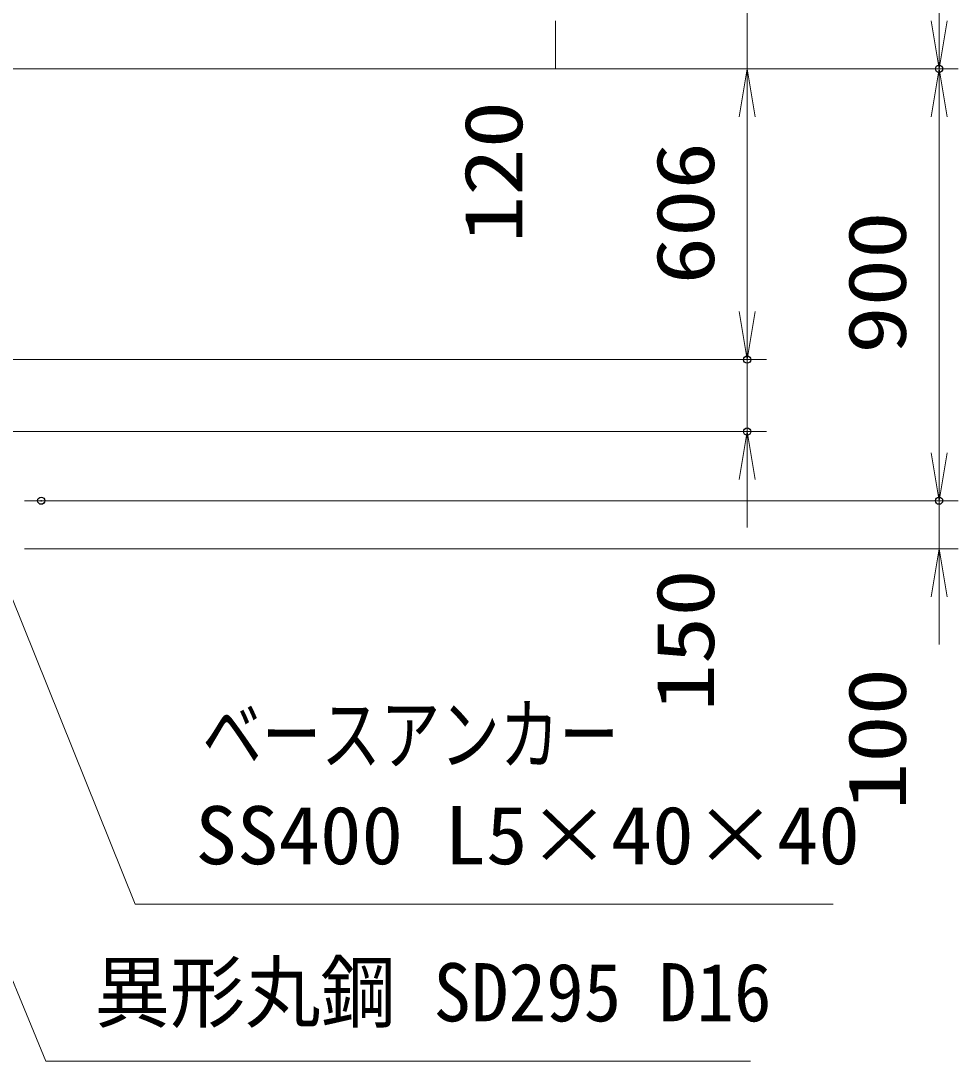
# Model space of a CAD drawing. Units: millimetres at full size. Extents: x -11880 to 11880, y -8400 to 8400.
# Drawn here: x 5206 to 7161, y -2921 to -753 of the extents above; entities that cross this region are included whole.
import ezdxf
from ezdxf.enums import TextEntityAlignment as Align

# ---------------------------------------------------------------- set-up
doc = ezdxf.new("R2010")
doc.units = ezdxf.units.MM
doc.header["$LTSCALE"] = 30
doc.header["$PDMODE"] = 32
doc.header["$PDSIZE"] = 15
doc.layers.add('0-4_寸法線', color=4, linetype='Continuous', lineweight=18)
doc.layers.add('0-5_0', color=7, linetype='Continuous', lineweight=18)
doc.layers.add('0-6_Defpoints', color=7, linetype='Continuous')
doc.styles.add('ＭＳ ゴシック', font='')
doc.styles.get('ＭＳ ゴシック').set_extended_font_data('MS Gothic')

# ---------------------------------------------------------------- blocks, each defined once
blk = doc.blocks.new('_Open')
at = {"layer": '0-5_0', "color": 4}
blk.add_line((-30, 5), (0, 0), dxfattribs=at)
blk.add_lwpolyline([(-30, -5), (0, 0), (-30, 0)], dxfattribs=at)
blk = doc.blocks.new('S288')
at = {"layer": '0-4_寸法線'}
for points in [[(25768317.5, 81856070.2), (25738802.3, 81856070.2), (25729192.7, 81834383.4), (25727977.3, 81831640.6)], [(25728735.5, 81834585.9), (25727977.3, 81831640.6), (25729649.8, 81834180.8)]]:
    blk.add_lwpolyline(points, dxfattribs=at)
at = {"layer": '0-4_寸法線', "color": 254, "style": 'ＭＳ ゴシック'}
for s, width, p in [('4-M20ナット', 0.95, (25742570.3, 81863770.7)), ('ユニクロ', 0.75, (25742905.9, 81857470.7))]:
    blk.add_text(s, height=3637, dxfattribs=dict(at, width=width)).set_placement(p, align=Align.BOTTOM_LEFT)
blk = doc.blocks.new('S293')
at = {"layer": '0-4_寸法線'}
for points in [[(25793987.3, 81778427.2), (25750331.3, 81778427.2), (25730850.8, 81826772.7), (25729729.6, 81829555.3)], [(25731314.6, 81826959.5), (25729729.6, 81829555.3), (25730387, 81826585.8)]]:
    blk.add_lwpolyline(points, dxfattribs=at)
at = {"layer": '0-4_寸法線', "color": 254, "style": 'ＭＳ ゴシック'}
for s, width, p in [('ベースアンカー', 0.75, (25754531.3, 81786127.8)), ('SS400 L5×40×40', 1.05, (25754099.3, 81779827.8))]:
    blk.add_text(s, height=3637, dxfattribs=dict(at, width=width)).set_placement(p, align=Align.BOTTOM_LEFT)
blk = doc.blocks.new('S294')
at = {"layer": '0-4_寸法線'}
for points in [[(25788826.2, 81768607.9), (25744738.2, 81768607.9), (25729629.7, 81805288.2), (25728487.2, 81808062.1)], [(25730092, 81805478.6), (25728487.2, 81808062.1), (25729167.4, 81805097.8)]]:
    blk.add_lwpolyline(points, dxfattribs=at)
at = {"layer": '0-4_寸法線', "color": 254, "style": 'ＭＳ ゴシック', "width": 0.95}
blk.add_text('異形丸鋼 SD295 D16', height=3637, dxfattribs=at).set_placement((25747786.2, 81770008.5), align=Align.BOTTOM_LEFT)

msp = doc.modelspace()

# ---------------------------------------------------------------- linework, layer by layer
at = {"layer": '0-4_寸法線'}
for p, q in [((7121.1, -853.37), (7121.1, 546.63)), ((6721.1, -853.37), (6721.1, -653.37)), ((6321.1, -753.37), (6321.1, -853.37)), ((5063.88, -853.37), (6761.1, -853.37)), ((5163.88, -853.37), (6761.1, -853.37)), ((5163.88, -853.37), (7161.1, -853.37)), ((5163.88, -853.37), (7161.1, -853.37)), ((6721.1, -853.37), (6721.1, -1459.37)), ((7121.1, -1753.37), (7121.1, -853.37)), ((6721.1, -953.37), (6721.1, -1053.37)), ((6721.1, -1359.37), (6721.1, -1259.37)), ((4813.88, -1459.37), (6761.1, -1459.37)), ((4813.88, -1459.37), (6761.1, -1459.37)), ((6721.1, -1459.37), (6721.1, -1609.37)), ((7121.1, -1653.37), (7121.1, -1553.37)), ((4813.88, -1609.37), (6761.1, -1609.37)), ((6721.1, -1709.37), (6721.1, -1809.37)), ((5213.88, -1753.37), (7161.1, -1753.37)), ((5288.88, -1753.37), (7161.1, -1753.37)), ((7121.1, -1853.37), (7121.1, -1753.37)), ((5213.88, -1853.37), (7161.1, -1853.37)), ((7121.1, -1953.37), (7121.1, -2053.37))]:
    msp.add_line(p, q, dxfattribs=at)
at = {"layer": '0-6_Defpoints'}
for p in [(7121.1, -853.37), (6721.1, -1459.37), (6721.1, -1609.37), (5248.88, -1753.37), (7121.1, -1753.37)]:
    msp.add_point(p, dxfattribs=at)

# ---------------------------------------------------------------- block references
at = {"layer": '0-4_寸法線', "xscale": 0.03333333, "yscale": 0.03333333}
for name in ['S288', 'S293', 'S294']:
    msp.add_blockref(name, (-852899.45, -2728541.35), dxfattribs=at)
at = {"layer": '0-4_寸法線', "xscale": 3.333333, "yscale": 3.333333}
for p, rotation in [((7121.1, -853.37), 270), ((6721.1, -853.37), 90), ((6721.1, -853.37), 90), ((7121.1, -853.37), 90), ((6721.1, -1459.37), 270), ((6721.1, -1459.37), 270), ((6721.1, -1609.37), 90), ((7121.1, -1753.37), 270), ((7121.1, -1753.37), 270), ((7121.1, -1853.37), 90)]:
    msp.add_blockref('_Open', p, dxfattribs=dict(at, rotation=rotation))

# ---------------------------------------------------------------- texts
at = {"layer": '0-4_寸法線', "color": 254, "style": 'ＭＳ ゴシック', "width": 1.2}
for s, p in [('120', (6288.42, -1216.93)), ('606', (6688.42, -1302.77)), ('900', (7088.42, -1447.37)), ('150', (6688.42, -2192.86)), ('100', (7088.42, -2398.57))]:
    msp.add_text(s, height=121.2, rotation=90, dxfattribs=at).set_placement(p, align=Align.BOTTOM_LEFT)

doc.saveas('drawing.dxf')
